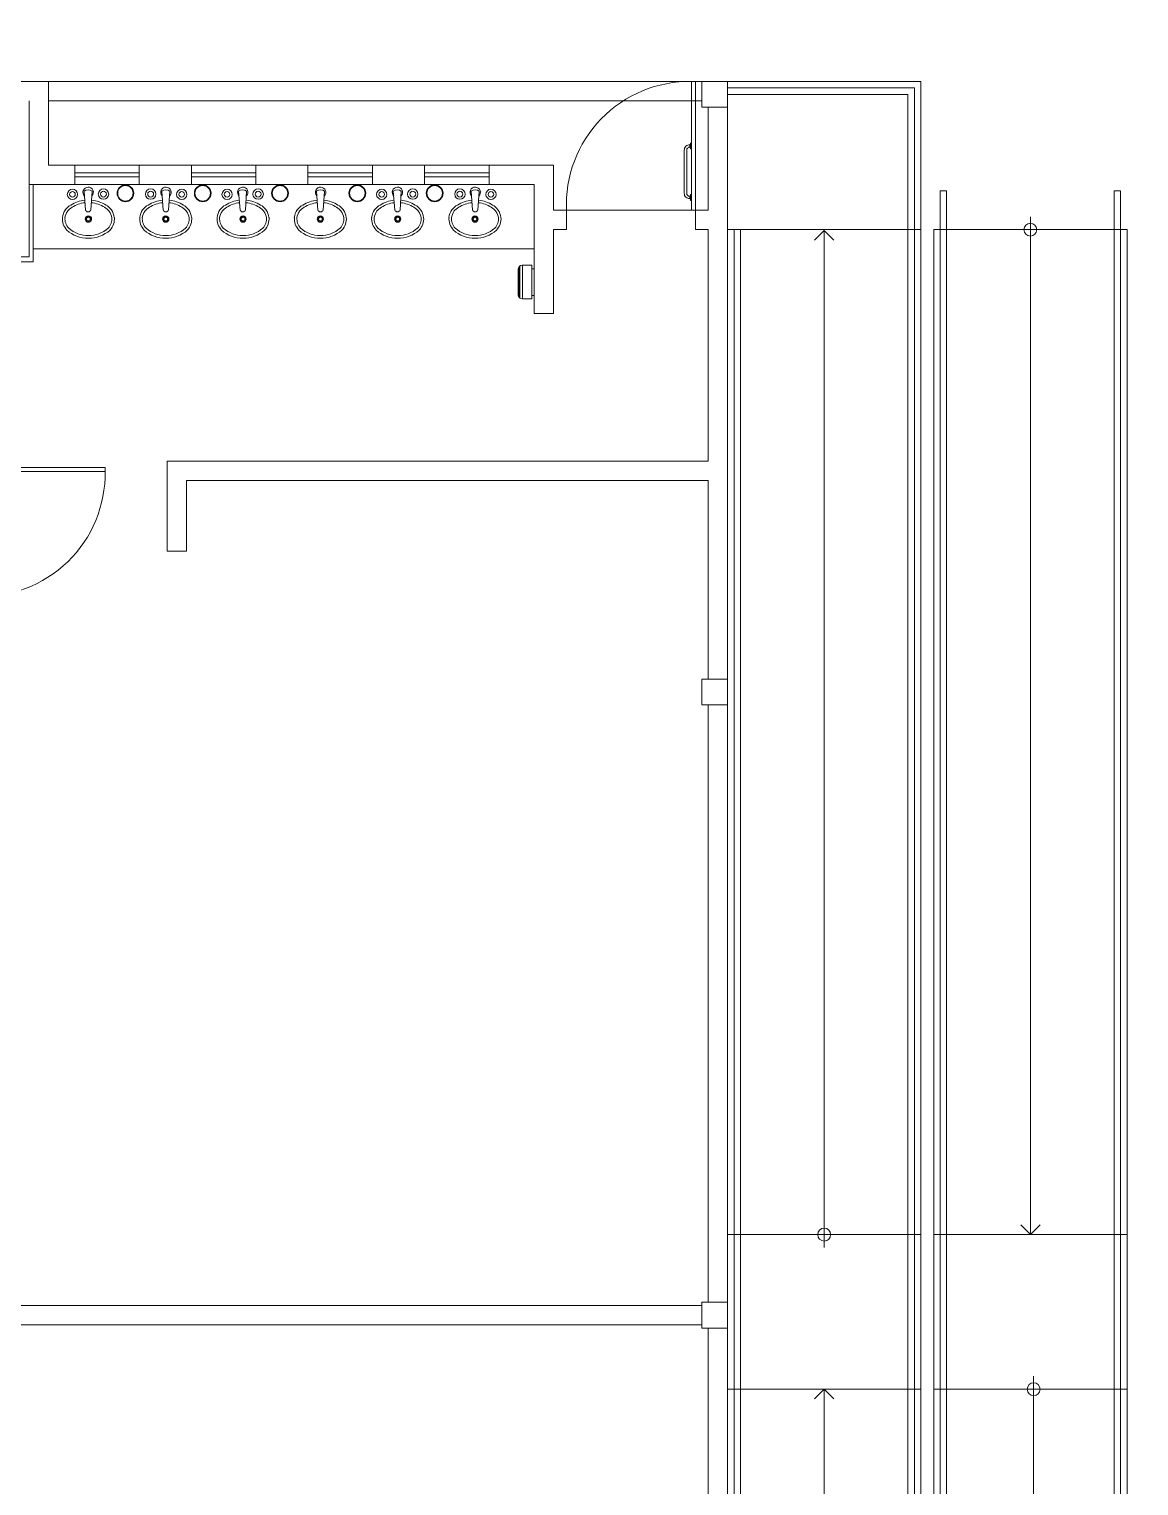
# Model space of a CAD drawing. Header units: millimetres. Extents: x 206 to 837, y 40 to 323.
# Drawn here: x 696.21 to 704.83, y 262.2 to 273.5 of the extents above; entities that cross this region are included whole.
import ezdxf

# ---------------------------------------------------------------- set-up
doc = ezdxf.new("R2010")
doc.units = ezdxf.units.MM
doc.set_wipeout_variables(frame=1)
doc.linetypes.add('ACAD_ISO07W100', pattern=[3, 0, -3])
doc.linetypes.add('HIDDEN2', pattern=[4.7625, 3.175, -1.5875])
doc.layers.add('I-ARQ', color=8, linetype='Continuous', lineweight=0)

# ---------------------------------------------------------------- blocks, each defined once
blk = doc.blocks.new('_Open90')
at = {"color": 0, "linetype": 'ByBlock', "lineweight": -2}
for p, q in [((0, 0), (-1, 0)), ((-0.5, 0.5), (0, 0)), ((0, 0), (-0.5, -0.5))]:
    blk.add_line(p, q, dxfattribs=at)

msp = doc.modelspace()

# ---------------------------------------------------------------- linework, layer by layer
at = {"layer": 'I-ARQ'}
for p, q in [((695.829, 273.097), (696.364, 273.097)), ((695.829, 273.097), (696.364, 273.097)), ((701.234, 273.097), (696.364, 273.097)), ((696.364, 272.447), (696.364, 273.097)), ((701.434, 273.097), (696.364, 273.097)), ((696.364, 272.447), (696.364, 273.097)), ((701.384, 273.097), (701.354, 273.097)), ((701.354, 273.097), (701.354, 272.097)), ((701.384, 272.097), (701.384, 273.097)), ((701.634, 273.097), (701.434, 273.097)), ((701.434, 273.097), (701.434, 272.897)), ((701.634, 273.097), (701.434, 273.097)), ((701.434, 273.097), (701.434, 272.897)), ((703.134, 273.097), (701.634, 273.097)), ((703.134, 273.097), (701.634, 273.097)), ((701.634, 272.897), (701.634, 273.097)), ((701.634, 272.897), (701.634, 273.097)), ((703.134, 258.558), (703.134, 273.097)), ((703.134, 258.558), (703.134, 273.097)), ((696.214, 272.297), (696.214, 272.947)), ((701.234, 272.947), (696.364, 272.947)), ((701.434, 272.947), (696.364, 272.947)), ((703.084, 273.047), (701.634, 273.047)), ((703.084, 273.047), (701.634, 273.047)), ((703.034, 272.997), (701.634, 272.997)), ((703.034, 272.997), (701.634, 272.997)), ((703.034, 258.558), (703.034, 272.997)), ((703.034, 258.558), (703.034, 272.997)), ((703.084, 258.558), (703.084, 273.047)), ((703.084, 258.558), (703.084, 273.047)), ((701.434, 272.897), (701.634, 272.897)), ((701.434, 272.897), (701.634, 272.897)), ((701.634, 272.897), (701.484, 272.897)), ((701.634, 272.897), (701.484, 272.897)), ((701.484, 272.097), (701.484, 272.897)), ((701.634, 268.459), (701.634, 272.897)), ((700.284, 272.447), (696.364, 272.447)), ((700.284, 272.447), (696.364, 272.447)), ((700.284, 272.447), (700.284, 272.097)), ((700.284, 272.447), (700.284, 272.097)), ((700.134, 272.297), (696.214, 272.297)), ((696.214, 271.737), (696.214, 272.297)), ((700.134, 272.297), (696.214, 272.297)), ((696.244, 271.697), (696.244, 272.297)), ((700.134, 272.297), (700.134, 271.297)), ((700.134, 272.297), (700.134, 271.297)), ((696.64, 272.245), (696.652, 272.099)), ((696.702, 272.245), (696.693, 272.099)), ((697.245, 272.245), (697.254, 272.099)), ((697.307, 272.245), (697.296, 272.099)), ((697.84, 272.245), (697.852, 272.099)), ((697.902, 272.245), (697.893, 272.099)), ((698.445, 272.245), (698.454, 272.099)), ((698.507, 272.245), (698.496, 272.099)), ((699.04, 272.245), (699.052, 272.099)), ((699.102, 272.245), (699.093, 272.099)), ((699.645, 272.245), (699.654, 272.099)), ((699.707, 272.245), (699.696, 272.099)), ((703.284, 258.558), (703.284, 272.247)), ((703.334, 272.247), (703.284, 272.247)), ((703.284, 258.558), (703.284, 272.247)), ((703.334, 272.247), (703.284, 272.247)), ((703.334, 258.558), (703.334, 272.247)), ((703.334, 258.558), (703.334, 272.247)), ((704.634, 254.047), (704.634, 272.247)), ((704.684, 272.247), (704.634, 272.247)), ((704.634, 254.047), (704.634, 272.247)), ((704.684, 272.247), (704.634, 272.247)), ((704.684, 253.997), (704.684, 272.247)), ((704.684, 253.997), (704.684, 272.247)), ((700.384, 272.097), (700.284, 272.097)), ((700.384, 272.097), (700.284, 272.097)), ((700.384, 272.097), (700.384, 271.947)), ((700.384, 272.097), (700.384, 271.947)), ((701.384, 272.097), (700.384, 272.097)), ((701.354, 272.097), (701.384, 272.097)), ((701.384, 272.097), (701.384, 271.947)), ((701.384, 272.097), (701.484, 272.097)), ((700.284, 271.947), (700.284, 271.297)), ((700.384, 271.947), (700.284, 271.947)), ((700.284, 271.947), (700.284, 271.297)), ((700.384, 271.947), (700.284, 271.947)), ((701.384, 271.947), (701.484, 271.947)), ((701.484, 270.151), (701.484, 271.947)), ((703.134, 271.947), (701.634, 271.947)), ((703.134, 271.947), (701.634, 271.947)), ((701.684, 258.558), (701.684, 271.947)), ((701.684, 258.558), (701.684, 271.947)), ((701.734, 258.558), (701.734, 271.947)), ((701.734, 258.558), (701.734, 271.947)), ((703.234, 258.558), (703.234, 271.947)), ((703.234, 271.947), (704.734, 271.947)), ((704.734, 271.947), (703.234, 271.947)), ((703.234, 258.558), (703.234, 271.947)), ((703.234, 271.947), (704.734, 271.947)), ((704.734, 271.947), (703.234, 271.947)), ((704.734, 255.147), (704.734, 271.947)), ((704.734, 255.147), (704.734, 271.947)), ((695.224, 271.737), (696.214, 271.737)), ((696.244, 271.697), (695.224, 271.697)), ((700.134, 271.797), (696.244, 271.797)), ((700.284, 271.297), (700.134, 271.297)), ((700.284, 271.297), (700.134, 271.297)), ((701.484, 270.151), (697.284, 270.151)), ((697.284, 270.151), (697.284, 269.451)), ((695.804, 270.101), (696.804, 270.101)), ((696.804, 270.071), (695.804, 270.071)), ((696.804, 270.101), (696.804, 270.071)), ((701.484, 270.001), (697.434, 270.001)), ((697.434, 270.001), (697.434, 269.451)), ((697.77, 270.001), (697.434, 270.001)), ((697.434, 270.001), (697.434, 269.453)), ((698.106, 270.001), (697.77, 270.001)), ((698.442, 270.001), (698.106, 270.001)), ((698.778, 270.001), (698.442, 270.001)), ((699.114, 270.001), (698.778, 270.001)), ((699.45, 270.001), (699.114, 270.001)), ((699.786, 270.001), (699.45, 270.001)), ((700.122, 270.001), (699.786, 270.001)), ((700.458, 270.001), (700.122, 270.001)), ((700.794, 270.001), (700.458, 270.001)), ((701.13, 270.001), (700.794, 270.001)), ((701.466, 270.001), (701.13, 270.001)), ((701.484, 268.459), (701.484, 270.001)), ((697.434, 269.451), (697.284, 269.451)), ((701.634, 268.459), (701.434, 268.459)), ((701.434, 268.459), (701.434, 268.259)), ((701.634, 268.459), (701.434, 268.459)), ((701.434, 268.459), (701.434, 268.259)), ((701.634, 268.259), (701.634, 268.459)), ((701.634, 268.259), (701.634, 268.459)), ((701.434, 268.259), (701.634, 268.259)), ((701.434, 268.259), (701.634, 268.259)), ((701.484, 263.622), (701.484, 268.259)), ((701.634, 263.622), (701.634, 268.259)), ((701.484, 263.622), (701.484, 264.17)), ((701.634, 264.147), (703.134, 264.147)), ((701.634, 264.147), (703.134, 264.147)), ((703.234, 264.147), (704.734, 264.147)), ((703.234, 264.147), (704.734, 264.147)), ((701.434, 263.597), (695.829, 263.597)), ((701.634, 263.622), (701.434, 263.622)), ((701.434, 263.622), (701.434, 263.422)), ((701.634, 263.622), (701.434, 263.622)), ((701.434, 263.622), (701.434, 263.422)), ((701.634, 263.422), (701.634, 263.622)), ((701.634, 263.422), (701.634, 263.622)), ((701.434, 263.447), (695.829, 263.447)), ((701.434, 263.422), (701.634, 263.422)), ((701.434, 263.422), (701.634, 263.422)), ((701.484, 258.558), (701.484, 263.422)), ((701.484, 263.422), (701.484, 262.874)), ((701.634, 258.558), (701.634, 263.422)), ((701.634, 262.947), (703.134, 262.947)), ((701.634, 262.947), (703.134, 262.947)), ((703.234, 262.947), (704.734, 262.947)), ((703.234, 262.947), (704.734, 262.947))]:
    msp.add_line(p, q, dxfattribs=at)
at = {"layer": 'I-ARQ', "linetype": 'HIDDEN2'}
for p, q in [((696.568, 272.447), (696.568, 272.297)), ((697.068, 272.387), (696.568, 272.387)), ((697.068, 272.297), (697.068, 272.447)), ((697.473, 272.447), (697.473, 272.297)), ((697.973, 272.387), (697.473, 272.387)), ((697.973, 272.297), (697.973, 272.447)), ((698.378, 272.447), (698.378, 272.297)), ((698.878, 272.387), (698.378, 272.387)), ((698.878, 272.297), (698.878, 272.447)), ((699.283, 272.447), (699.283, 272.297)), ((699.783, 272.387), (699.283, 272.387)), ((699.783, 272.297), (699.783, 272.447)), ((696.568, 272.357), (697.068, 272.357)), ((697.473, 272.357), (697.973, 272.357)), ((698.378, 272.357), (698.878, 272.357)), ((699.283, 272.357), (699.783, 272.357))]:
    msp.add_line(p, q, dxfattribs=at)
at = {"layer": 'I-ARQ'}
msp.add_lwpolyline([(775.219, 273.017, 0.40469), (765.224, 282.691, 0), (677.004, 282.691, 3059019602.697577)], format="xyb", dxfattribs=at)
for points in [[(701.318, 272.599), (701.311, 272.594)], [(701.326, 272.603), (701.318, 272.599)], [(701.334, 272.605), (701.326, 272.603)], [(701.342, 272.605), (701.334, 272.605)], [(701.343, 272.607), (701.342, 272.607)], [(701.342, 272.607), (701.342, 272.606)], [(701.342, 272.606), (701.342, 272.586)], [(701.343, 272.607), (701.343, 272.585)], [(701.343, 272.607), (701.347, 272.607)], [(701.343, 272.607), (701.343, 272.607)], [(701.348, 272.619), (701.347, 272.619)], [(701.347, 272.619), (701.347, 272.618)], [(701.347, 272.618), (701.347, 272.597)], [(701.347, 272.618), (701.347, 272.618)], [(701.348, 272.619), (701.354, 272.619)], [(701.354, 272.619), (701.354, 272.573)], [(701.299, 272.572), (701.298, 272.564)], [(701.298, 272.564), (701.298, 272.229)], [(701.301, 272.58), (701.299, 272.572)], [(701.305, 272.588), (701.301, 272.58)], [(701.311, 272.594), (701.305, 272.588)], [(701.319, 272.574), (701.317, 272.569)], [(701.317, 272.569), (701.317, 272.564)], [(701.317, 272.564), (701.317, 272.229)], [(701.322, 272.579), (701.319, 272.574)], [(701.327, 272.583), (701.322, 272.579)], [(701.332, 272.586), (701.327, 272.583)], [(701.337, 272.587), (701.332, 272.586)], [(701.337, 272.587), (701.342, 272.587)], [(701.342, 272.586), (701.342, 272.585)], [(701.342, 272.585), (701.343, 272.585)], [(701.343, 272.585), (701.347, 272.585)], [(701.343, 272.585), (701.343, 272.585)], [(701.347, 272.597), (701.354, 272.597)], [(701.347, 272.596), (701.347, 272.574)], [(701.347, 272.596), (701.354, 272.596)], [(701.347, 272.574), (701.347, 272.574)], [(701.347, 272.574), (701.347, 272.573)], [(701.347, 272.573), (701.348, 272.573)], [(701.348, 272.573), (701.354, 272.573)], [(701.352, 272.597), (701.352, 272.596)], [(701.298, 272.229), (701.299, 272.221)], [(701.299, 272.221), (701.301, 272.213)], [(701.301, 272.213), (701.305, 272.205)], [(701.305, 272.205), (701.311, 272.199)], [(701.311, 272.199), (701.318, 272.193)], [(701.317, 272.229), (701.317, 272.224)], [(701.317, 272.224), (701.319, 272.219)], [(701.318, 272.193), (701.326, 272.19)], [(701.319, 272.219), (701.322, 272.214)], [(701.322, 272.214), (701.327, 272.21)], [(701.326, 272.19), (701.331, 272.188)], [(701.327, 272.21), (701.33, 272.208)], [(701.33, 272.208), (701.334, 272.206)], [(701.336, 272.188), (701.331, 272.188)], [(701.334, 272.206), (701.337, 272.206)], [(701.336, 272.188), (701.342, 272.187)], [(701.337, 272.206), (701.342, 272.206)], [(701.343, 272.208), (701.342, 272.207)], [(701.342, 272.207), (701.342, 272.187)], [(701.342, 272.207), (701.342, 272.207)], [(701.342, 272.187), (701.342, 272.186)], [(701.342, 272.186), (701.343, 272.186)], [(701.343, 272.208), (701.343, 272.186)], [(701.343, 272.208), (701.347, 272.208)], [(701.343, 272.208), (701.343, 272.208)], [(701.343, 272.186), (701.347, 272.186)], [(701.343, 272.186), (701.343, 272.186)], [(701.347, 272.219), (701.347, 272.22)], [(701.347, 272.22), (701.348, 272.22)], [(701.347, 272.197), (701.347, 272.219)], [(701.347, 272.219), (701.347, 272.219)], [(701.347, 272.197), (701.354, 272.197)], [(701.347, 272.175), (701.347, 272.196)], [(701.347, 272.196), (701.354, 272.196)], [(701.347, 272.174), (701.347, 272.175)], [(701.347, 272.175), (701.347, 272.175)], [(701.348, 272.174), (701.347, 272.174)], [(701.348, 272.22), (701.354, 272.22)], [(701.348, 272.174), (701.354, 272.174)], [(701.352, 272.196), (701.352, 272.197)], [(701.354, 272.174), (701.354, 272.22)], [(703.984, 264.297), (703.984, 272.047)], [(703.984, 264.297), (703.984, 272.047)], [(702.384, 271.791), (702.384, 264.047)], [(702.384, 271.791), (702.384, 264.047)], [(704.009, 255.297), (704.009, 263.047)], [(704.009, 255.297), (704.009, 263.047)], [(702.384, 262.797), (702.384, 258.558)], [(702.384, 262.797), (702.384, 258.558)]]:
    msp.add_lwpolyline(points, dxfattribs=at)
for centre, radius in [((696.55, 272.221), 0.0398), ((696.791, 272.223), 0.0406), ((697.157, 272.223), 0.0406), ((697.398, 272.221), 0.0398), ((697.75, 272.221), 0.0398), ((697.991, 272.223), 0.0406), ((698.95, 272.221), 0.0398), ((699.191, 272.223), 0.0406), ((699.557, 272.223), 0.0406), ((699.798, 272.221), 0.0398), ((696.55, 272.221), 0.0218), ((696.791, 272.223), 0.0228), ((697.157, 272.223), 0.0228), ((697.398, 272.221), 0.0218), ((697.75, 272.221), 0.0218), ((697.991, 272.223), 0.0228), ((698.95, 272.221), 0.0218), ((699.191, 272.223), 0.0228), ((699.557, 272.223), 0.0228), ((699.798, 272.221), 0.0218), ((696.674, 272.029), 0.0248), ((696.674, 272.029), 0.0188), ((696.674, 272.029), 0.0146), ((697.274, 272.029), 0.0248), ((697.274, 272.029), 0.0188), ((697.274, 272.029), 0.0146), ((697.874, 272.029), 0.0248), ((697.874, 272.029), 0.0188), ((697.874, 272.029), 0.0146), ((698.474, 272.029), 0.0248), ((698.474, 272.029), 0.0188), ((698.474, 272.029), 0.0146), ((699.074, 272.029), 0.0248), ((699.074, 272.029), 0.0188), ((699.074, 272.029), 0.0146), ((699.674, 272.029), 0.0248), ((699.674, 272.029), 0.0188), ((699.674, 272.029), 0.0146), ((703.984, 271.947), 0.05), ((703.984, 271.947), 0.05), ((702.384, 264.147), 0.05), ((702.384, 264.147), 0.05), ((704.009, 262.947), 0.05), ((704.009, 262.947), 0.05)]:
    msp.add_circle(centre, radius, dxfattribs=at)
at = {"layer": 'I-ARQ', "linetype": 'Continuous', "ltscale": 2.5}
for centre, radius in [((696.961, 272.229), 0.065), ((696.961, 272.229), 0.0599), ((697.561, 272.229), 0.065), ((697.561, 272.229), 0.0599), ((698.161, 272.229), 0.065), ((698.161, 272.229), 0.0599), ((698.761, 272.229), 0.065), ((698.761, 272.229), 0.0599), ((699.361, 272.229), 0.065), ((699.361, 272.229), 0.0599)]:
    msp.add_circle(centre, radius, dxfattribs=at)
at = {"layer": 'I-ARQ'}
for centre, radius, start, end in [((701.339, 272.141), 0.956, 89.1118, 182.6331), ((696.672, 272.237), 0.0405, 315.9756, 227.3975), ((697.276, 272.237), 0.0405, 312.6025, 224.0244), ((697.872, 272.237), 0.0405, 315.9756, 227.3975), ((698.476, 272.237), 0.0405, 312.6025, 224.0244), ((699.072, 272.237), 0.0405, 315.9756, 227.3975), ((699.676, 272.237), 0.0405, 312.6025, 224.0244), ((696.672, 271.928), 0.249, 96.0812, 122.7375), ((696.672, 271.928), 0.229, 96.2293, 122.828), ((696.671, 272.208), 0.0483, 50.0629, 129.9371), ((696.676, 271.928), 0.229, 57.172, 84.7119), ((696.676, 271.928), 0.249, 57.2625, 84.855), ((697.272, 271.928), 0.249, 95.145, 122.7375), ((697.272, 271.928), 0.229, 95.2881, 122.828), ((697.276, 272.208), 0.0483, 50.0629, 129.9371), ((697.276, 271.928), 0.229, 57.172, 83.7707), ((697.276, 271.928), 0.249, 57.2625, 83.9188), ((697.872, 271.928), 0.249, 96.0812, 122.7375), ((697.872, 271.928), 0.229, 96.2293, 122.828), ((697.871, 272.208), 0.0483, 50.0629, 129.9371), ((697.876, 271.928), 0.229, 57.172, 84.7119), ((697.876, 271.928), 0.249, 57.2625, 84.855), ((698.472, 271.928), 0.249, 95.145, 122.7375), ((698.472, 271.928), 0.229, 95.2881, 122.828), ((698.476, 272.208), 0.0483, 50.0629, 129.9371), ((698.476, 271.928), 0.229, 57.172, 83.7707), ((698.476, 271.928), 0.249, 57.2625, 83.9188), ((699.072, 271.928), 0.249, 96.0812, 122.7375), ((699.072, 271.928), 0.229, 96.2293, 122.828), ((699.071, 272.208), 0.0483, 50.0629, 129.9371), ((699.076, 271.928), 0.229, 57.172, 84.7119), ((699.076, 271.928), 0.249, 57.2625, 84.855), ((699.672, 271.928), 0.249, 95.145, 122.7375), ((699.672, 271.928), 0.229, 95.2881, 122.828), ((699.676, 272.208), 0.0483, 50.0629, 129.9371), ((699.676, 271.928), 0.229, 57.172, 83.7707), ((699.676, 271.928), 0.249, 57.2625, 83.9188), ((696.595, 272.03), 0.123, 174.4524, 224.3819), ((696.6, 272.026), 0.129, 144.5232, 173.1767), ((696.6, 272.026), 0.109, 144.8047, 173.0573), ((696.595, 272.03), 0.103, 174.578, 224.0021), ((696.616, 272.005), 0.155, 120.725, 141.4841), ((696.616, 272.005), 0.135, 120.5755, 141.2533), ((696.672, 272.108), 0.0225, 202.02, 337.98), ((696.731, 272.005), 0.135, 38.7467, 59.4245), ((696.731, 272.005), 0.155, 38.5159, 59.275), ((696.753, 272.03), 0.103, 315.9979, 5.422), ((696.747, 272.026), 0.109, 6.9427, 35.1953), ((696.753, 272.03), 0.123, 315.6181, 5.5476), ((696.747, 272.026), 0.129, 6.8233, 35.4768), ((697.195, 272.03), 0.123, 174.4524, 224.3819), ((697.2, 272.026), 0.129, 144.5232, 173.1767), ((697.2, 272.026), 0.109, 144.8047, 173.0573), ((697.195, 272.03), 0.103, 174.578, 224.0021), ((697.216, 272.005), 0.155, 120.725, 141.4841), ((697.216, 272.005), 0.135, 120.5755, 141.2533), ((697.275, 272.108), 0.0225, 202.02, 337.98), ((697.331, 272.005), 0.135, 38.7467, 59.4245), ((697.331, 272.005), 0.155, 38.5159, 59.275), ((697.353, 272.03), 0.103, 315.9979, 5.422), ((697.347, 272.026), 0.109, 6.9427, 35.1953), ((697.353, 272.03), 0.123, 315.6181, 5.5476), ((697.347, 272.026), 0.129, 6.8233, 35.4768), ((697.795, 272.03), 0.123, 174.4524, 224.3819), ((697.8, 272.026), 0.129, 144.5232, 173.1767), ((697.8, 272.026), 0.109, 144.8047, 173.0573), ((697.795, 272.03), 0.103, 174.578, 224.0021), ((697.816, 272.005), 0.155, 120.725, 141.4841), ((697.816, 272.005), 0.135, 120.5755, 141.2533), ((697.872, 272.108), 0.0225, 202.02, 337.98), ((697.931, 272.005), 0.135, 38.7467, 59.4245), ((697.931, 272.005), 0.155, 38.5159, 59.275), ((697.953, 272.03), 0.103, 315.9979, 5.422), ((697.947, 272.026), 0.109, 6.9427, 35.1953), ((697.953, 272.03), 0.123, 315.6181, 5.5476), ((697.947, 272.026), 0.129, 6.8233, 35.4768), ((698.395, 272.03), 0.123, 174.4524, 224.3819), ((698.4, 272.026), 0.129, 144.5232, 173.1767), ((698.4, 272.026), 0.109, 144.8047, 173.0573), ((698.395, 272.03), 0.103, 174.578, 224.0021), ((698.416, 272.005), 0.155, 120.725, 141.4841), ((698.416, 272.005), 0.135, 120.5755, 141.2533), ((698.475, 272.108), 0.0225, 202.02, 337.98), ((698.531, 272.005), 0.135, 38.7467, 59.4245), ((698.531, 272.005), 0.155, 38.5159, 59.275), ((698.553, 272.03), 0.103, 315.9979, 5.422), ((698.547, 272.026), 0.109, 6.9427, 35.1953), ((698.553, 272.03), 0.123, 315.6181, 5.5476), ((698.547, 272.026), 0.129, 6.8233, 35.4768), ((698.995, 272.03), 0.123, 174.4524, 224.3819), ((699, 272.026), 0.129, 144.5232, 173.1767), ((699, 272.026), 0.109, 144.8047, 173.0573), ((698.995, 272.03), 0.103, 174.578, 224.0021), ((699.016, 272.005), 0.155, 120.725, 141.4841), ((699.016, 272.005), 0.135, 120.5755, 141.2533), ((699.072, 272.108), 0.0225, 202.02, 337.98), ((699.131, 272.005), 0.135, 38.7467, 59.4245), ((699.131, 272.005), 0.155, 38.5159, 59.275), ((699.153, 272.03), 0.103, 315.9979, 5.422), ((699.147, 272.026), 0.109, 6.9427, 35.1953), ((699.153, 272.03), 0.123, 315.6181, 5.5476), ((699.147, 272.026), 0.129, 6.8233, 35.4768), ((699.595, 272.03), 0.123, 174.4524, 224.3819), ((699.6, 272.026), 0.129, 144.5232, 173.1767), ((699.6, 272.026), 0.109, 144.8047, 173.0573), ((699.595, 272.03), 0.103, 174.578, 224.0021), ((699.616, 272.005), 0.155, 120.725, 141.4841), ((699.616, 272.005), 0.135, 120.5755, 141.2533), ((699.675, 272.108), 0.0225, 202.02, 337.98), ((699.731, 272.005), 0.135, 38.7467, 59.4245), ((699.731, 272.005), 0.155, 38.5159, 59.275), ((699.753, 272.03), 0.103, 315.9979, 5.422), ((699.747, 272.026), 0.109, 6.9427, 35.1953), ((699.753, 272.03), 0.123, 315.6181, 5.5476), ((699.747, 272.026), 0.129, 6.8233, 35.4768), ((696.672, 272.129), 0.249, 228.3244, 270.4838), ((696.672, 272.129), 0.228, 228.5041, 270.4838), ((696.676, 272.129), 0.228, 269.5162, 311.4959), ((696.676, 272.129), 0.249, 269.5162, 311.6756), ((697.272, 272.129), 0.249, 228.3244, 270.4838), ((697.272, 272.129), 0.228, 228.5041, 270.4838), ((697.276, 272.129), 0.228, 269.5162, 311.4959), ((697.276, 272.129), 0.249, 269.5162, 311.6756), ((697.872, 272.129), 0.249, 228.3244, 270.4838), ((697.872, 272.129), 0.228, 228.5041, 270.4838), ((697.876, 272.129), 0.228, 269.5162, 311.4959), ((697.876, 272.129), 0.249, 269.5162, 311.6756), ((698.472, 272.129), 0.249, 228.3244, 270.4838), ((698.472, 272.129), 0.228, 228.5041, 270.4838), ((698.476, 272.129), 0.228, 269.5162, 311.4959), ((698.476, 272.129), 0.249, 269.5162, 311.6756), ((699.072, 272.129), 0.249, 228.3244, 270.4838), ((699.072, 272.129), 0.228, 228.5041, 270.4838), ((699.076, 272.129), 0.228, 269.5162, 311.4959), ((699.076, 272.129), 0.249, 269.5162, 311.6756), ((699.672, 272.129), 0.249, 228.3244, 270.4838), ((699.672, 272.129), 0.228, 228.5041, 270.4838), ((699.676, 272.129), 0.228, 269.5162, 311.4959), ((699.676, 272.129), 0.249, 269.5162, 311.6756), ((695.848, 270.056), 0.956, 267.3669, 0.8882)]:
    msp.add_arc(centre, radius, start, end, dxfattribs=at)

# ---------------------------------------------------------------- block references
at = {"layer": 'I-ARQ', "xscale": 0.15, "yscale": 0.15, "zscale": 0.15}
for p, rotation in [((702.384, 271.941), 90.00000027633942), ((702.384, 271.941), 90.00000027633942), ((703.984, 264.147), 270.0000002751156), ((703.984, 264.147), 270.0000002751156), ((702.384, 262.947), 90.00000027511547), ((702.384, 262.947), 90.00000027511547)]:
    msp.add_blockref('_Open90', p, dxfattribs=dict(at, rotation=rotation))

# ---------------------------------------------------------------- next in the draw order: wipeouts: each hides what was drawn before it
at = {"linetype": 'ACAD_ISO07W100'}
msp.add_wipeout([(700.039, 271.41), (700.115, 271.41), (700.115, 271.437), (700.134, 271.437), (700.134, 271.643), (700.115, 271.643), (700.115, 271.67), (700.039, 271.67), (700.031, 271.668), (700.026, 271.667), (700.023, 271.665), (700.019, 271.662), (700.016, 271.659), (700.013, 271.655), (700.01, 271.649), (700.009, 271.644), (700.009, 271.64), (700.009, 271.44), (700.009, 271.435), (700.011, 271.43), (700.013, 271.425), (700.016, 271.421), (700.019, 271.418), (700.023, 271.414), (700.026, 271.413), (700.029, 271.411), (700.033, 271.41)], dxfattribs=at).dxf.layer = 'I-ARQ'

# ---------------------------------------------------------------- next in the draw order: linework, layer by layer
at = {"layer": 'I-ARQ'}
for p, q in [((700.009, 271.44), (700.009, 271.64)), ((700.014, 271.423), (700.014, 271.656)), ((700.023, 271.414), (700.023, 271.665)), ((700.115, 271.67), (700.039, 271.67)), ((700.043, 271.41), (700.043, 271.67)), ((700.115, 271.41), (700.115, 271.67)), ((700.134, 271.643), (700.115, 271.643)), ((700.134, 271.643), (700.134, 271.437)), ((700.115, 271.41), (700.039, 271.41)), ((700.134, 271.437), (700.115, 271.437))]:
    msp.add_line(p, q, dxfattribs=at)
for centre, start, end in [((700.039, 271.64), 90, 180), ((700.039, 271.44), 180, 270)]:
    msp.add_arc(centre, 0.03, start, end, dxfattribs=at)

doc.saveas('drawing.dxf')
